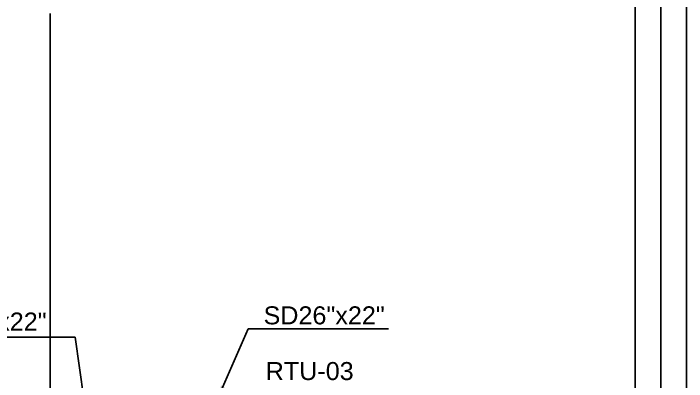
# Model space of a CAD drawing. Header units: inches. Extents: x 751443 to 884462, y -58136 to 349881.
# Drawn here: x 866938 to 874796, y 232528 to 236822 of the extents above; entities that cross this region are included whole.
import ezdxf

# ---------------------------------------------------------------- set-up
doc = ezdxf.new("R2010")
doc.units = ezdxf.units.IN
doc.header["$MEASUREMENT"] = 0
doc.linetypes.add('CENTER', pattern=[50.79999999999998, 31.75, -6.349999999999998, 6.349999999999998, -6.349999999999998])
doc.layers.add('000Text', color=2, linetype='Continuous', lineweight=18)
for name, color, linetype in [('AC-LEADER', 30, 'Continuous'), ('AXES', 8, 'CENTER'), ('WALL', 8, 'Continuous')]:
    doc.layers.add(name, color=color, linetype=linetype)
doc.styles.add('Arial', font='arial.ttf')
doc.styles.add('HOREA', font='arial.ttf')
doc.dimstyles.new('DIM 1-50', dxfattribs={"dimtxt": 210, "dimasz": 150, "dimexe": 0.18, "dimexo": 0.0625, "dimgap": 25, "dimtad": 0, "dimdec": 0, "dimzin": 0, "dimdsep": 46, "dimtxsty": 'HOREA', "dimblk": 'OBLIQUE', "dimcen": 0.09, "dimclrd": 256, "dimclre": 256, "dimclrt": 31, "dimadec": 0, "dimazin": 0, "dimtfac": 1, "dimtdec": 0, "dimtofl": 0, "dimtmove": 0, "dimatfit": 3, "dimfxl": 0, "dimtolj": 1, "dimtzin": 0, "dimarcsym": 0})

# ---------------------------------------------------------------- blocks, each defined once
blk = doc.blocks.new('_Oblique')
at = {"color": 0, "linetype": 'ByBlock', "lineweight": -2}
blk.add_line((-0.5, -0.5), (0.5, 0.5), dxfattribs=at)

msp = doc.modelspace()

# ---------------------------------------------------------------- linework, layer by layer
at = {"layer": 'AXES', "linetype": 'CENTER', "ltscale": 0.03}
msp.add_line((867365.466976396, 217956.31546143), (867365.4669763959, 236822.4506352996), dxfattribs=at)
at = {"layer": 'WALL'}
for points in [[(777795.975930789, 160716.3542662816), (874796.0438873481, 160716.3542662814), (874796.0438873483, 246716.3542662814), (777795.9759307891, 246716.3542662816)], [(778095.975930789, 161016.3542662817), (874496.0438873481, 161016.3542662816), (874496.0438873483, 246416.3542662814), (778095.9759307891, 246416.3542662816)], [(778395.975930789, 161316.3542662816), (874196.0438873481, 161316.3542662815), (874196.0438873483, 246116.3542662814), (778395.9759307891, 246116.3542662816)]]:
    msp.add_lwpolyline(points, close=True, dxfattribs=at)

# ---------------------------------------------------------------- texts
at = {"layer": '000Text', "color": 2, "style": 'Arial'}
for s, p in [('SD26"x22"', (869857.7852559423, 233195.3127237401, 1046.003649664297)), ('RD26"x22"', (865893.8804942558, 233123.3733382052, 1046.003649663559)), (' RTU-03', (869801.5110455253, 232545.434072221, 4.938389292006011e-08))]:
    msp.add_text(s, height=210, dxfattribs=at).set_placement(p)

# ---------------------------------------------------------------- leaders
at = {"layer": 'AC-LEADER'}
for points in [[(869323.541331721, 232335.9280903953), (869676.8895127954, 233144.7811638991), (871314.8019515686, 233144.7811638993)], [(867922.3603787948, 231193.1257942337), (867658.9064161046, 233044.2198950138), (865824.6817455421, 233044.2198950139)]]:
    msp.add_leader(points, dimstyle='DIM 1-50', dxfattribs=at)

doc.saveas('drawing.dxf')
